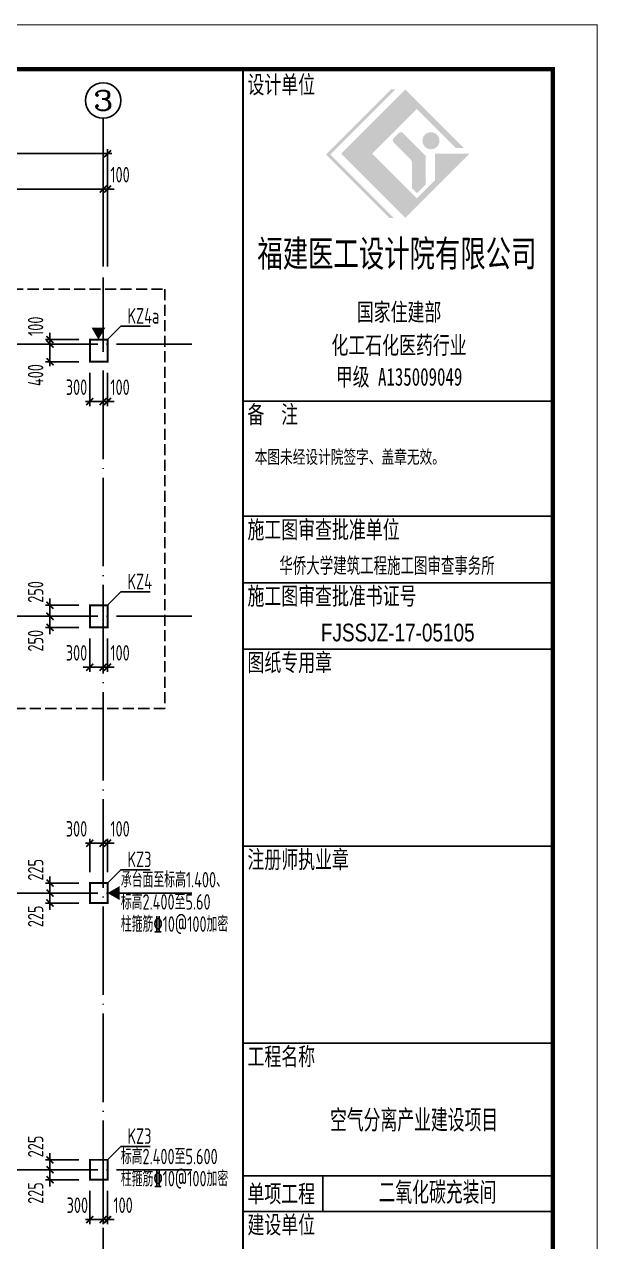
# Model space of a CAD drawing. Extents: x 287149 to 898857, y 100802 to 160212.
# Drawn here: x 628308 to 641257, y 115339 to 142832 of the extents above; entities that cross this region are included whole.
import ezdxf
from ezdxf.enums import TextEntityAlignment as Align

# ---------------------------------------------------------------- set-up
doc = ezdxf.new("R2010")
doc.units = 0
doc.header["$LTSCALE"] = 1000
doc.linetypes.add('DASH', pattern=[0.35, 0.25, -0.1])
doc.linetypes.add('DOTE', pattern=[2.42, 2, -0.2, 0.02, -0.2])
doc.layers.get('0').update_dxf_attribs({"linetype": 'CONTINUOUS'})
doc.layers.get('DEFPOINTS').update_dxf_attribs({"linetype": 'CONTINUOUS'})
for name, color, linetype in [('AXIS', 8, 'DOTE'), ('AXIS_DIM', 3, 'CONTINUOUS'), ('AXIS_TEXT', 3, 'CONTINUOUS'), ('COLU', 7, 'CONTINUOUS'), ('DIM', 3, 'CONTINUOUS'), ('FRAME', 3, 'CONTINUOUS'), ('PUB_TEXT', 7, 'CONTINUOUS'), ('SJSM', 150, 'CONTINUOUS'), ('TEXT', 7, 'CONTINUOUS'), ('填充', 8, 'CONTINUOUS'), ('审图中心证书', 7, 'CONTINUOUS')]:
    doc.layers.add(name, color=color, linetype=linetype)
doc.styles.add('_AXIS', font='complex.shx', dxfattribs={"bigfont": 'gbcbig.shx'})
doc.styles.add('_HZTXT', font='tq__rshz.shx', dxfattribs={"width": 0.8, "bigfont": 'tq__hzdc.shx'})
doc.styles.add('COMPLEX', font='COMPLEX')
doc.styles.add('FRAME', font='simhei.ttf', dxfattribs={"width": 0.7})
doc.styles.add('TSSD_Dimension', font='tssdeng.shx', dxfattribs={"width": 0.7, "bigfont": 'hztxt.shx'})
doc.styles.add('TSSD_Rein', font='tssdeng.shx', dxfattribs={"width": 0.7, "bigfont": 'hztxt.shx'})
doc.styles.add('黑体', font='simhei.ttf', dxfattribs={"width": 0.7})
doc.dimstyles.new('TSSD_100_100', dxfattribs={"dimtxt": 350, "dimasz": 150, "dimexe": 100, "dimexo": 250, "dimgap": 150, "dimtad": 1, "dimdec": 0, "dimzin": 0, "dimdsep": 46, "dimtxsty": 'TSSD_Dimension', "dimblk": 'ARCHTICK', "dimcen": 0, "dimdle": 100, "dimclrd": 3, "dimclre": 3, "dimclrt": 7, "dimadec": 0, "dimazin": 0, "dimtfac": 1, "dimtdec": 0, "dimtix": 1, "dimtmove": 2, "dimatfit": 3, "dimfxl": 100, "dimtolj": 1, "dimtzin": 0, "dimarcsym": 0})

# ---------------------------------------------------------------- blocks, each defined once
blk = doc.blocks.new('A$C2F0C53E4')
at = {"layer": 'FRAME'}
h = blk.add_hatch(color=256, dxfattribs=at)
h.paths.add_polyline_path([(54328, 39098), (55337, 40107), (56218, 39226), (56398, 39226), (55075, 40549), (53625, 39098), (55075, 37648), (56525, 39098), (55749, 39098), (55749, 38502), (55337, 38090)], flags=0)
edge = h.paths.add_edge_path(flags=0)
edge.add_arc((55154, 38910), 69.1, 0, 45, ccw=False)
edge.add_line((55223, 38910), (55223, 38327))
edge.add_line((55223, 38327), (55340, 38210))
edge.add_line((55340, 38210), (55538, 38409))
edge.add_line((55538, 38409), (55538, 39020))
edge.add_arc((55469, 39020), 69.1, 360, 405)
edge.add_line((55518, 39069), (55024, 39562))
edge.add_arc((54976, 39513), 69.1, 45, 135)
edge.add_line((54927, 39562), (54812, 39447))
edge.add_arc((54861, 39399), 69.1, 135, 225)
edge.add_line((54812, 39350), (55203, 38959))
edge = h.paths.add_edge_path(flags=0)
edge.add_arc((55655, 39391), 192, 0, 180)
edge.add_arc((55655, 39391), 192, 180, 360)
h.paths.add_polyline_path([(54716, 37648), (54814, 37648), (53382, 39080), (54851, 40549), (54754, 40549), (53285, 39080)], flags=0)
for p, q in [((58410, 33510), (51410, 33510)), ((58410, 30910), (51410, 30910)), ((58410, 29410), (51410, 29410)), ((58410, 27910), (51410, 27910)), ((58410, 23460), (51410, 23460)), ((58410, 19010), (51410, 19010)), ((58410, 16010), (51410, 16010)), ((53210, 16010), (53210, 15210)), ((58410, 15210), (51410, 15210))]:
    blk.add_line(p, q, dxfattribs=at)
for points, const_width in [([(10, 42010), (10, 10), (59410, 10), (59410, 42010)], 20), ([(2510, 41010), (2510, 1010), (58410, 1010), (58410, 41010)], 100)]:
    blk.add_lwpolyline(points, close=True, dxfattribs=dict(at, const_width=const_width))
at = {"layer": 'FRAME', "const_width": 50}
blk.add_lwpolyline([(51410, 41010), (51410, 1010)], dxfattribs=at)
at = {"layer": 'FRAME'}
for s, insert, char_height, width, attachment_point, style in [('设计单位', (51510, 40860), 400, 2368.14, 1, 'FRAME'), ('福建医工设计院有限公司', (54885, 36811), 600, 9859.32, 5, 'FRAME'), ('国家住建部', (54934, 35501), 400, 2944.75, 5, 'FRAME'), ('化工石化医药行业', (54934, 34752), 400, 4781.36, 5, 'FRAME'), ('甲级 A135009049', (54934, 34038), 400, 4439.66, 5, 'FRAME'), ('备  注', (51510, 33410), 400, 1758.31, 1, 'FRAME'), ('本图未经设计院签字、盖章无效。', (51673, 32067), 300, 6524.24, 7, '黑体'), ('施工图审查批准单位', (51510, 30810), 400, 5412.54, 1, 'FRAME'), ('施工图审查批准书证号', (51510, 29310), 400, 6008.14, 1, 'FRAME'), ('图纸专用章', (51510, 27810), 400, 2928.14, 1, 'FRAME'), ('注册师执业章', (51510, 23360), 400, 3554.58, 1, 'FRAME'), ('工程名称', (51510, 18910), 400, 2368.14, 1, 'FRAME'), ('单项工程', (51510, 15810), 400, 2349.15, 1, 'FRAME'), ('建设单位', (51510, 15110), 400, 2375.25, 1, 'FRAME')]:
    blk.add_mtext(s, dxfattribs=dict(at, insert=insert, char_height=char_height, width=width, attachment_point=attachment_point, style=style))
at = {"layer": 'PUB_TEXT', "style": '_HZTXT', "width": 0.8}
blk.add_text('空气分离产业建设项目', height=500, dxfattribs=at).set_placement((53374, 17013))
at = {"layer": '审图中心证书', "style": '_HZTXT', "width": 0.8}
for s, p in [('华侨大学建筑工程施工图审查事务所', (52231, 29584)), ('FJSSJZ-17-05105', (53169, 28084))]:
    blk.add_text(s, height=400, dxfattribs=at).set_placement(p)
blk = doc.blocks.new('_ARCHTICK')
at = {"color": 0}
blk.add_lwpolyline([(-0.53033, -0.53033, 0.25, 0.25, 0), (0.53033, 0.53033, 0.5, 0.5, 0)], format="xyseb", dxfattribs=at)
blk = doc.blocks.new('*D94')
at = {"layer": 'AXIS_DIM', "color": 3, "lineweight": -2}
for p, q in [((625186.971394, 137361.708046), (625186.971394, 139211.631469)), ((630086.971394, 137361.708046), (630086.971394, 139211.631469)), ((625086.971394, 139111.631469), (630186.971394, 139111.631469))]:
    blk.add_line(p, q, dxfattribs=at)
at = {"layer": 'DEFPOINTS', "color": 0}
for p in [(630086.971394, 139111.631469), (625186.971394, 137111.708046), (630086.971394, 137111.708046)]:
    blk.add_point(p, dxfattribs=at)
at = {"layer": 'AXIS_DIM', "color": 3, "lineweight": -2, "xscale": 150, "yscale": 150, "zscale": 150, "rotation": 180}
blk.add_blockref('_ARCHTICK', (625186.971394, 139111.631469), dxfattribs=at)
at = {"layer": 'AXIS_DIM', "color": 3, "lineweight": -2, "xscale": 150, "yscale": 150, "zscale": 150}
blk.add_blockref('_ARCHTICK', (630086.971394, 139111.631469), dxfattribs=at)
at = {"layer": 'AXIS_DIM', "color": 7, "insert": (627636.971394, 139436.631469), "char_height": 350, "attachment_point": 5, "style": 'TSSD_Dimension'}
blk.add_mtext('\\A1;4900', dxfattribs=at)
blk = doc.blocks.new('*D98')
at = {"layer": 'AXIS_DIM', "color": 3, "lineweight": -2}
for p, q in [((620186.971394, 137361.708046), (620186.971394, 140011.631469)), ((630186.971394, 137361.708046), (630186.971394, 140011.631469)), ((620086.971394, 139911.631469), (630286.971394, 139911.631469))]:
    blk.add_line(p, q, dxfattribs=at)
at = {"layer": 'DEFPOINTS', "color": 0}
for p in [(630186.971394, 139911.631469), (620186.971394, 137111.708046), (630186.971394, 137111.708046)]:
    blk.add_point(p, dxfattribs=at)
at = {"layer": 'AXIS_DIM', "color": 3, "lineweight": -2, "xscale": 150, "yscale": 150, "zscale": 150, "rotation": 180}
blk.add_blockref('_ARCHTICK', (620186.971394, 139911.631469), dxfattribs=at)
at = {"layer": 'AXIS_DIM', "color": 3, "lineweight": -2, "xscale": 150, "yscale": 150, "zscale": 150}
blk.add_blockref('_ARCHTICK', (630186.971394, 139911.631469), dxfattribs=at)
at = {"layer": 'AXIS_DIM', "color": 7, "insert": (625186.971394, 140236.631469), "char_height": 350, "attachment_point": 5, "style": 'TSSD_Dimension'}
blk.add_mtext('\\A1;10000', dxfattribs=at)
blk = doc.blocks.new('*D102')
at = {"layer": 'AXIS_DIM', "color": 3, "lineweight": -2}
for p, q in [((630086.971394, 137361.708046), (630086.971394, 139211.631469)), ((630186.971394, 137361.708046), (630186.971394, 139211.631469)), ((630086.971394, 139111.631469), (629936.971394, 139111.631469)), ((630086.971394, 139111.631469), (630186.971394, 139111.631469)), ((630186.971394, 139111.631469), (630336.971394, 139111.631469))]:
    blk.add_line(p, q, dxfattribs=at)
at = {"layer": 'DEFPOINTS', "color": 0}
for p in [(630186.971394, 139111.631469), (630086.971394, 137111.708046), (630186.971394, 137111.708046)]:
    blk.add_point(p, dxfattribs=at)
at = {"layer": 'AXIS_DIM', "color": 3, "lineweight": -2, "xscale": 150, "yscale": 150, "zscale": 150}
blk.add_blockref('_ARCHTICK', (630086.971394, 139111.631469), dxfattribs=at)
at = {"layer": 'AXIS_DIM', "color": 3, "lineweight": -2, "xscale": 150, "yscale": 150, "zscale": 150, "rotation": 180}
blk.add_blockref('_ARCHTICK', (630186.971394, 139111.631469), dxfattribs=at)
at = {"layer": 'AXIS_DIM', "color": 7, "insert": (630469.214984, 139436.631469), "char_height": 350, "attachment_point": 5, "style": 'TSSD_Dimension'}
blk.add_mtext('\\A1;100', dxfattribs=at)
blk = doc.blocks.new('_AXISO')
blk.add_circle((0, 0), 0.5)
at = {"layer": 'AXIS_TEXT', "style": 'COMPLEX', "width": 1.041667}
blk.add_attdef('A', text='', height=0.56, dxfattribs=at).set_placement((-0.25, -0.28), (0.25, -0.28), align=Align.FIT)
blk = doc.blocks.new('*D130')
at = {"layer": 'DEFPOINTS', "color": 0}
for p in [(629786.971394, 116736.708141), (630086.971394, 116736.708141), (630086.971394, 115836.708141)]:
    blk.add_point(p, dxfattribs=at)
at = {"layer": 'DIM', "color": 3, "lineweight": -2}
for p, q in [((629786.971394, 116486.708141), (629786.971394, 115736.708141)), ((630086.971394, 116486.708141), (630086.971394, 115736.708141)), ((629686.971394, 115836.708141), (630186.971394, 115836.708141))]:
    blk.add_line(p, q, dxfattribs=at)
at = {"layer": 'DIM', "color": 3, "lineweight": -2, "xscale": 150, "yscale": 150, "zscale": 150, "rotation": 180}
blk.add_blockref('_ARCHTICK', (629786.971394, 115836.708141), dxfattribs=at)
at = {"layer": 'DIM', "color": 3, "lineweight": -2, "xscale": 150, "yscale": 150, "zscale": 150}
blk.add_blockref('_ARCHTICK', (630086.971394, 115836.708141), dxfattribs=at)
at = {"layer": 'DIM', "color": 7, "insert": (629504.727804, 116161.708141), "char_height": 350, "attachment_point": 5, "style": 'TSSD_Dimension'}
blk.add_mtext('\\A1;300', dxfattribs=at)
blk = doc.blocks.new('*D131')
at = {"layer": 'DEFPOINTS', "color": 0}
for p in [(630086.971394, 116736.708141), (630186.971394, 116736.708141), (630186.971394, 115836.708141)]:
    blk.add_point(p, dxfattribs=at)
at = {"layer": 'DIM', "color": 3, "lineweight": -2}
for p, q in [((630086.971394, 116486.708141), (630086.971394, 115736.708141)), ((630186.971394, 116486.708141), (630186.971394, 115736.708141)), ((630086.971394, 115836.708141), (629936.971394, 115836.708141)), ((630086.971394, 115836.708141), (630186.971394, 115836.708141)), ((630186.971394, 115836.708141), (630336.971394, 115836.708141))]:
    blk.add_line(p, q, dxfattribs=at)
at = {"layer": 'DIM', "color": 3, "lineweight": -2, "xscale": 150, "yscale": 150, "zscale": 150}
blk.add_blockref('_ARCHTICK', (630086.971394, 115836.708141), dxfattribs=at)
at = {"layer": 'DIM', "color": 3, "lineweight": -2, "xscale": 150, "yscale": 150, "zscale": 150, "rotation": 180}
blk.add_blockref('_ARCHTICK', (630186.971394, 115836.708141), dxfattribs=at)
at = {"layer": 'DIM', "color": 7, "insert": (630538.061138, 116161.708141), "char_height": 350, "attachment_point": 5, "style": 'TSSD_Dimension'}
blk.add_mtext('\\A1;100', dxfattribs=at)
blk = doc.blocks.new('*D132')
at = {"layer": 'DEFPOINTS', "color": 0}
for p in [(628886.971394, 116961.708046), (629786.971394, 116961.708046), (629786.971394, 116736.708141)]:
    blk.add_point(p, dxfattribs=at)
at = {"layer": 'DIM', "color": 3, "lineweight": -2}
for p, q in [((629536.971394, 116961.708046), (628786.971394, 116961.708046)), ((628886.971394, 116961.708046), (628886.971394, 117111.708046)), ((628886.971394, 116736.708141), (628886.971394, 116961.708046)), ((629536.971394, 116736.708141), (628786.971394, 116736.708141)), ((628886.971394, 116736.708141), (628886.971394, 116586.708141))]:
    blk.add_line(p, q, dxfattribs=at)
at = {"layer": 'DIM', "color": 3, "lineweight": -2, "xscale": 150, "yscale": 150, "zscale": 150}
for p, rotation in [((628886.971394, 116961.708046), 270), ((628886.971394, 116736.708141), 90)]:
    blk.add_blockref('_ARCHTICK', p, dxfattribs=dict(at, rotation=rotation))
at = {"layer": 'DIM', "color": 7, "insert": (628561.971394, 116435.618398), "char_height": 350, "attachment_point": 5, "rotation": 90, "style": 'TSSD_Dimension'}
blk.add_mtext('\\A1;225', dxfattribs=at)
blk = doc.blocks.new('*D133')
at = {"layer": 'DEFPOINTS', "color": 0}
for p in [(628886.971394, 117186.70795), (629786.971394, 117186.70795), (629786.971394, 116961.708046)]:
    blk.add_point(p, dxfattribs=at)
at = {"layer": 'DIM', "color": 3, "lineweight": -2}
for p, q in [((629536.971394, 117186.70795), (628786.971394, 117186.70795)), ((628886.971394, 117186.70795), (628886.971394, 117336.70795)), ((628886.971394, 116961.708046), (628886.971394, 117186.70795)), ((629536.971394, 116961.708046), (628786.971394, 116961.708046)), ((628886.971394, 116961.708046), (628886.971394, 116811.708046))]:
    blk.add_line(p, q, dxfattribs=at)
at = {"layer": 'DIM', "color": 3, "lineweight": -2, "xscale": 150, "yscale": 150, "zscale": 150}
for p, rotation in [((628886.971394, 117186.70795), 270), ((628886.971394, 116961.708046), 90)]:
    blk.add_blockref('_ARCHTICK', p, dxfattribs=dict(at, rotation=rotation))
at = {"layer": 'DIM', "color": 7, "insert": (628561.971394, 117487.797694), "char_height": 350, "attachment_point": 5, "rotation": 90, "style": 'TSSD_Dimension'}
blk.add_mtext('\\A1;225', dxfattribs=at)
blk = doc.blocks.new('*D142')
at = {"layer": 'DEFPOINTS', "color": 0}
for p in [(630086.971394, 124336.70795), (629786.971394, 123436.70795), (630086.971394, 123436.70795)]:
    blk.add_point(p, dxfattribs=at)
at = {"layer": 'DIM', "color": 3, "lineweight": -2}
for p, q in [((629686.971394, 124336.70795), (630186.971394, 124336.70795)), ((629786.971394, 123686.70795), (629786.971394, 124436.70795)), ((630086.971394, 123686.70795), (630086.971394, 124436.70795))]:
    blk.add_line(p, q, dxfattribs=at)
at = {"layer": 'DIM', "color": 3, "lineweight": -2, "xscale": 150, "yscale": 150, "zscale": 150, "rotation": 180}
blk.add_blockref('_ARCHTICK', (629786.971394, 124336.70795), dxfattribs=at)
at = {"layer": 'DIM', "color": 3, "lineweight": -2, "xscale": 150, "yscale": 150, "zscale": 150}
blk.add_blockref('_ARCHTICK', (630086.971394, 124336.70795), dxfattribs=at)
at = {"layer": 'DIM', "color": 7, "insert": (629485.88165, 124661.70795), "char_height": 350, "attachment_point": 5, "style": 'TSSD_Dimension'}
blk.add_mtext('\\A1;300', dxfattribs=at)
blk = doc.blocks.new('*D143')
at = {"layer": 'DEFPOINTS', "color": 0}
for p in [(630186.971394, 124336.70795), (630086.971394, 123436.70795), (630186.971394, 123436.70795)]:
    blk.add_point(p, dxfattribs=at)
at = {"layer": 'DIM', "color": 3, "lineweight": -2}
for p, q in [((630086.971394, 124336.70795), (629936.971394, 124336.70795)), ((630086.971394, 123686.70795), (630086.971394, 124436.70795)), ((630086.971394, 124336.70795), (630186.971394, 124336.70795)), ((630186.971394, 123686.70795), (630186.971394, 124436.70795)), ((630186.971394, 124336.70795), (630336.971394, 124336.70795))]:
    blk.add_line(p, q, dxfattribs=at)
at = {"layer": 'DIM', "color": 3, "lineweight": -2, "xscale": 150, "yscale": 150, "zscale": 150}
blk.add_blockref('_ARCHTICK', (630086.971394, 124336.70795), dxfattribs=at)
at = {"layer": 'DIM', "color": 3, "lineweight": -2, "xscale": 150, "yscale": 150, "zscale": 150, "rotation": 180}
blk.add_blockref('_ARCHTICK', (630186.971394, 124336.70795), dxfattribs=at)
at = {"layer": 'DIM', "color": 7, "insert": (630469.214984, 124661.70795), "char_height": 350, "attachment_point": 5, "style": 'TSSD_Dimension'}
blk.add_mtext('\\A1;100', dxfattribs=at)
blk = doc.blocks.new('*D144')
at = {"layer": 'DEFPOINTS', "color": 0}
for p in [(628886.971394, 123211.708046), (629786.971394, 123211.708046), (629786.971394, 122986.708141)]:
    blk.add_point(p, dxfattribs=at)
at = {"layer": 'DIM', "color": 3, "lineweight": -2}
for p, q in [((629536.971394, 123211.708046), (628786.971394, 123211.708046)), ((628886.971394, 123211.708046), (628886.971394, 123361.708046)), ((628886.971394, 122986.708141), (628886.971394, 123211.708046)), ((629536.971394, 122986.708141), (628786.971394, 122986.708141)), ((628886.971394, 122986.708141), (628886.971394, 122836.708141))]:
    blk.add_line(p, q, dxfattribs=at)
at = {"layer": 'DIM', "color": 3, "lineweight": -2, "xscale": 150, "yscale": 150, "zscale": 150}
for p, rotation in [((628886.971394, 123211.708046), 270), ((628886.971394, 122986.708141), 90)]:
    blk.add_blockref('_ARCHTICK', p, dxfattribs=dict(at, rotation=rotation))
at = {"layer": 'DIM', "color": 7, "insert": (628561.971394, 122685.618398), "char_height": 350, "attachment_point": 5, "rotation": 90, "style": 'TSSD_Dimension'}
blk.add_mtext('\\A1;225', dxfattribs=at)
blk = doc.blocks.new('*D145')
at = {"layer": 'DEFPOINTS', "color": 0}
for p in [(628886.971394, 123436.70795), (629786.971394, 123436.70795), (629786.971394, 123211.708046)]:
    blk.add_point(p, dxfattribs=at)
at = {"layer": 'DIM', "color": 3, "lineweight": -2}
for p, q in [((628886.971394, 123436.70795), (628886.971394, 123586.70795)), ((629536.971394, 123436.70795), (628786.971394, 123436.70795)), ((629536.971394, 123211.708046), (628786.971394, 123211.708046)), ((628886.971394, 123211.708046), (628886.971394, 123436.70795)), ((628886.971394, 123211.708046), (628886.971394, 123061.708046))]:
    blk.add_line(p, q, dxfattribs=at)
at = {"layer": 'DIM', "color": 3, "lineweight": -2, "xscale": 150, "yscale": 150, "zscale": 150}
for p, rotation in [((628886.971394, 123436.70795), 270), ((628886.971394, 123211.708046), 90)]:
    blk.add_blockref('_ARCHTICK', p, dxfattribs=dict(at, rotation=rotation))
at = {"layer": 'DIM', "color": 7, "insert": (628561.971394, 123737.797694), "char_height": 350, "attachment_point": 5, "rotation": 90, "style": 'TSSD_Dimension'}
blk.add_mtext('\\A1;225', dxfattribs=at)
blk = doc.blocks.new('*D154')
at = {"layer": 'DEFPOINTS', "color": 0}
for p in [(629786.971394, 129211.708141), (630086.971394, 129211.708141), (630086.971394, 128311.708141)]:
    blk.add_point(p, dxfattribs=at)
at = {"layer": 'DIM', "color": 3, "lineweight": -2}
for p, q in [((629786.971394, 128961.708141), (629786.971394, 128211.708141)), ((630086.971394, 128961.708141), (630086.971394, 128211.708141)), ((629786.971394, 128311.708141), (629636.971394, 128311.708141)), ((629786.971394, 128311.708141), (630086.971394, 128311.708141)), ((630086.971394, 128311.708141), (630236.971394, 128311.708141))]:
    blk.add_line(p, q, dxfattribs=at)
at = {"layer": 'DIM', "color": 3, "lineweight": -2, "xscale": 150, "yscale": 150, "zscale": 150}
blk.add_blockref('_ARCHTICK', (629786.971394, 128311.708141), dxfattribs=at)
at = {"layer": 'DIM', "color": 3, "lineweight": -2, "xscale": 150, "yscale": 150, "zscale": 150, "rotation": 180}
blk.add_blockref('_ARCHTICK', (630086.971394, 128311.708141), dxfattribs=at)
at = {"layer": 'DIM', "color": 7, "insert": (629485.88165, 128636.708141), "char_height": 350, "attachment_point": 5, "style": 'TSSD_Dimension'}
blk.add_mtext('\\A1;300', dxfattribs=at)
blk = doc.blocks.new('*D155')
at = {"layer": 'DEFPOINTS', "color": 0}
for p in [(630086.971394, 129211.708141), (630186.971394, 129211.708141), (630186.971394, 128311.708141)]:
    blk.add_point(p, dxfattribs=at)
at = {"layer": 'DIM', "color": 3, "lineweight": -2}
for p, q in [((630086.971394, 128961.708141), (630086.971394, 128211.708141)), ((630186.971394, 128961.708141), (630186.971394, 128211.708141)), ((630086.971394, 128311.708141), (629936.971394, 128311.708141)), ((630086.971394, 128311.708141), (630186.971394, 128311.708141)), ((630186.971394, 128311.708141), (630336.971394, 128311.708141))]:
    blk.add_line(p, q, dxfattribs=at)
at = {"layer": 'DIM', "color": 3, "lineweight": -2, "xscale": 150, "yscale": 150, "zscale": 150}
blk.add_blockref('_ARCHTICK', (630086.971394, 128311.708141), dxfattribs=at)
at = {"layer": 'DIM', "color": 3, "lineweight": -2, "xscale": 150, "yscale": 150, "zscale": 150, "rotation": 180}
blk.add_blockref('_ARCHTICK', (630186.971394, 128311.708141), dxfattribs=at)
at = {"layer": 'DIM', "color": 7, "insert": (630469.214984, 128636.708141), "char_height": 350, "attachment_point": 5, "style": 'TSSD_Dimension'}
blk.add_mtext('\\A1;100', dxfattribs=at)
blk = doc.blocks.new('*D156')
at = {"layer": 'DEFPOINTS', "color": 0}
for p in [(628886.971394, 129461.708046), (629786.971394, 129461.708046), (629786.971394, 129211.708141)]:
    blk.add_point(p, dxfattribs=at)
at = {"layer": 'DIM', "color": 3, "lineweight": -2}
for p, q in [((628886.971394, 129461.708046), (628886.971394, 129611.708046)), ((629536.971394, 129461.708046), (628786.971394, 129461.708046)), ((628886.971394, 129211.708141), (628886.971394, 129461.708046)), ((629536.971394, 129211.708141), (628786.971394, 129211.708141)), ((628886.971394, 129211.708141), (628886.971394, 129061.708141))]:
    blk.add_line(p, q, dxfattribs=at)
at = {"layer": 'DIM', "color": 3, "lineweight": -2, "xscale": 150, "yscale": 150, "zscale": 150}
for p, rotation in [((628886.971394, 129461.708046), 270), ((628886.971394, 129211.708141), 90)]:
    blk.add_blockref('_ARCHTICK', p, dxfattribs=dict(at, rotation=rotation))
at = {"layer": 'DIM', "color": 7, "insert": (628561.971394, 128910.618398), "char_height": 350, "attachment_point": 5, "rotation": 90, "style": 'TSSD_Dimension'}
blk.add_mtext('\\A1;250', dxfattribs=at)
blk = doc.blocks.new('*D157')
at = {"layer": 'DEFPOINTS', "color": 0}
for p in [(628886.971394, 129711.70795), (629786.971394, 129711.70795), (629786.971394, 129461.708046)]:
    blk.add_point(p, dxfattribs=at)
at = {"layer": 'DIM', "color": 3, "lineweight": -2}
for p, q in [((628886.971394, 129711.70795), (628886.971394, 129861.70795)), ((629536.971394, 129711.70795), (628786.971394, 129711.70795)), ((628886.971394, 129461.708046), (628886.971394, 129711.70795)), ((629536.971394, 129461.708046), (628786.971394, 129461.708046)), ((628886.971394, 129461.708046), (628886.971394, 129311.708046))]:
    blk.add_line(p, q, dxfattribs=at)
at = {"layer": 'DIM', "color": 3, "lineweight": -2, "xscale": 150, "yscale": 150, "zscale": 150}
for p, rotation in [((628886.971394, 129711.70795), 270), ((628886.971394, 129461.708046), 90)]:
    blk.add_blockref('_ARCHTICK', p, dxfattribs=dict(at, rotation=rotation))
at = {"layer": 'DIM', "color": 7, "insert": (628561.971394, 130012.797694), "char_height": 350, "attachment_point": 5, "rotation": 90, "style": 'TSSD_Dimension'}
blk.add_mtext('\\A1;250', dxfattribs=at)
blk = doc.blocks.new('*D166')
at = {"layer": 'DEFPOINTS', "color": 0}
for p in [(629786.971394, 135211.708141), (630086.971394, 135211.708141), (630086.971394, 134311.708141)]:
    blk.add_point(p, dxfattribs=at)
at = {"layer": 'DIM', "color": 3, "lineweight": -2}
for p, q in [((629786.971394, 134961.708141), (629786.971394, 134211.708141)), ((630086.971394, 134961.708141), (630086.971394, 134211.708141)), ((629686.971394, 134311.708141), (630186.971394, 134311.708141))]:
    blk.add_line(p, q, dxfattribs=at)
at = {"layer": 'DIM', "color": 3, "lineweight": -2, "xscale": 150, "yscale": 150, "zscale": 150, "rotation": 180}
blk.add_blockref('_ARCHTICK', (629786.971394, 134311.708141), dxfattribs=at)
at = {"layer": 'DIM', "color": 3, "lineweight": -2, "xscale": 150, "yscale": 150, "zscale": 150}
blk.add_blockref('_ARCHTICK', (630086.971394, 134311.708141), dxfattribs=at)
at = {"layer": 'DIM', "color": 7, "insert": (629485.88165, 134636.708141), "char_height": 350, "attachment_point": 5, "style": 'TSSD_Dimension'}
blk.add_mtext('\\A1;300', dxfattribs=at)
blk = doc.blocks.new('*D167')
at = {"layer": 'DEFPOINTS', "color": 0}
for p in [(630086.971394, 135211.708141), (630186.971394, 135211.708141), (630186.971394, 134311.708141)]:
    blk.add_point(p, dxfattribs=at)
at = {"layer": 'DIM', "color": 3, "lineweight": -2}
for p, q in [((630086.971394, 134961.708141), (630086.971394, 134211.708141)), ((630186.971394, 134961.708141), (630186.971394, 134211.708141)), ((630086.971394, 134311.708141), (629936.971394, 134311.708141)), ((630086.971394, 134311.708141), (630186.971394, 134311.708141)), ((630186.971394, 134311.708141), (630336.971394, 134311.708141))]:
    blk.add_line(p, q, dxfattribs=at)
at = {"layer": 'DIM', "color": 3, "lineweight": -2, "xscale": 150, "yscale": 150, "zscale": 150}
blk.add_blockref('_ARCHTICK', (630086.971394, 134311.708141), dxfattribs=at)
at = {"layer": 'DIM', "color": 3, "lineweight": -2, "xscale": 150, "yscale": 150, "zscale": 150, "rotation": 180}
blk.add_blockref('_ARCHTICK', (630186.971394, 134311.708141), dxfattribs=at)
at = {"layer": 'DIM', "color": 7, "insert": (630469.214984, 134636.708141), "char_height": 350, "attachment_point": 5, "style": 'TSSD_Dimension'}
blk.add_mtext('\\A1;100', dxfattribs=at)
blk = doc.blocks.new('*D168')
at = {"layer": 'DEFPOINTS', "color": 0}
for p in [(628886.971394, 135611.708046), (629786.971394, 135611.708046), (629786.971394, 135211.708141)]:
    blk.add_point(p, dxfattribs=at)
at = {"layer": 'DIM', "color": 3, "lineweight": -2}
for p, q in [((629536.971394, 135611.708046), (628786.971394, 135611.708046)), ((628886.971394, 135111.708141), (628886.971394, 135711.708046)), ((629536.971394, 135211.708141), (628786.971394, 135211.708141))]:
    blk.add_line(p, q, dxfattribs=at)
at = {"layer": 'DIM', "color": 3, "lineweight": -2, "xscale": 150, "yscale": 150, "zscale": 150}
for p, rotation in [((628886.971394, 135611.708046), 90), ((628886.971394, 135211.708141), 270)]:
    blk.add_blockref('_ARCHTICK', p, dxfattribs=dict(at, rotation=rotation))
at = {"layer": 'DIM', "color": 7, "insert": (628561.971394, 134910.618398), "char_height": 350, "attachment_point": 5, "rotation": 90, "style": 'TSSD_Dimension'}
blk.add_mtext('\\A1;400', dxfattribs=at)
blk = doc.blocks.new('*D169')
at = {"layer": 'DEFPOINTS', "color": 0}
for p in [(628886.971394, 135711.70795), (629786.971394, 135711.70795), (629786.971394, 135611.708046)]:
    blk.add_point(p, dxfattribs=at)
at = {"layer": 'DIM', "color": 3, "lineweight": -2}
for p, q in [((628886.971394, 135711.70795), (628886.971394, 135861.70795)), ((629536.971394, 135711.70795), (628786.971394, 135711.70795)), ((629536.971394, 135611.708046), (628786.971394, 135611.708046)), ((628886.971394, 135611.708046), (628886.971394, 135711.70795)), ((628886.971394, 135611.708046), (628886.971394, 135461.708046))]:
    blk.add_line(p, q, dxfattribs=at)
at = {"layer": 'DIM', "color": 3, "lineweight": -2, "xscale": 150, "yscale": 150, "zscale": 150}
for p, rotation in [((628886.971394, 135711.70795), 270), ((628886.971394, 135611.708046), 90)]:
    blk.add_blockref('_ARCHTICK', p, dxfattribs=dict(at, rotation=rotation))
at = {"layer": 'DIM', "color": 7, "insert": (628561.971394, 136012.797694), "char_height": 350, "attachment_point": 5, "rotation": 90, "style": 'TSSD_Dimension'}
blk.add_mtext('\\A1;100', dxfattribs=at)

msp = doc.modelspace()

# ---------------------------------------------------------------- hatches: boundary and pattern name
at = {"layer": 'SJSM', "linetype": 'Continuous'}
for points in [[(630138.156, 135983.212), (629824.649, 135983.212), (629981.403, 135711.708)], [(630458.476, 123054.955), (630458.476, 123368.461), (630186.971, 123211.708)]]:
    msp.add_hatch(color=1, dxfattribs=at).paths.add_polyline_path(points)

# ---------------------------------------------------------------- linework, layer by layer
at = {"layer": 'AXIS'}
for p, q in [((630086.971, 108811.708), (630086.971, 137111.708)), ((618286.971, 135611.708), (632086.971, 135611.708)), ((618286.971, 129461.708), (632086.971, 129461.708)), ((618286.971, 123211.708), (632086.971, 123211.708)), ((618286.971, 116961.708), (632086.971, 116961.708))]:
    msp.add_line(p, q, dxfattribs=at)
at = {"layer": 'AXIS_TEXT'}
msp.add_line((630086.971, 137361.708), (630086.971, 140711.631), dxfattribs=at)
at = {"layer": 'COLU', "ltscale": 0.01, "const_width": 45}
for points in [[(630186.971, 135211.708), (630186.971, 135711.708), (629786.971, 135711.708), (629786.971, 135211.708)], [(630186.971, 129211.708), (630186.971, 129711.708), (629786.971, 129711.708), (629786.971, 129211.708)], [(630186.971, 122986.708), (630186.971, 123436.708), (629786.971, 123436.708), (629786.971, 122986.708)], [(630186.971, 116736.708), (630186.971, 117186.708), (629786.971, 117186.708), (629786.971, 116736.708)]]:
    msp.add_lwpolyline(points, close=True, dxfattribs=at)
at = {"layer": 'SJSM', "color": 1, "linetype": 'Continuous', "const_width": 0.5}
for points in [[(629824.649, 135983.212), (630138.156, 135983.212), (629981.403, 135711.708)], [(630458.476, 123368.461), (630458.476, 123054.955), (630186.971, 123211.708)]]:
    msp.add_lwpolyline(points, close=True, dxfattribs=at)
at = {"layer": 'TEXT', "linetype": 'DASH'}
msp.add_lwpolyline([(626720.962, 127379.312), (626720.962, 121681.821), (618581.365, 121681.821), (618581.365, 136848.737), (631481.024, 136848.737), (631481.024, 127379.312), (626720.962, 127379.312)], close=True, dxfattribs=at)
at = {"layer": 'TEXT'}
for points in [[(630186.971, 135711.708), (630486.971, 136012.129), (631151.836, 136012.129)], [(630186.971, 129711.708), (630486.971, 130012.129), (631151.836, 130012.129)], [(630186.971, 123436.708), (630486.971, 123737.129), (631151.836, 123737.129)], [(630186.971, 117186.708), (630486.971, 117487.129), (631151.836, 117487.129)]]:
    msp.add_lwpolyline(points, dxfattribs=at)

# ---------------------------------------------------------------- block references
at = {"layer": 'AXIS_TEXT'}
ref = msp.add_blockref('_AXISO', (630086.971, 141111.631), dxfattribs=dict(at, xscale=-800, yscale=800, zscale=800, rotation=180))
ref.add_attrib('A', '3', dxfattribs={"height": 452.548, "style": '_AXIS', "width": 1.5}).set_placement((629860.697, 140885.357), (630313.246, 140885.357), align=Align.FIT)
at = {"layer": '填充'}
msp.add_blockref('A$C2F0C53E4', (581836.971, 100811.708), dxfattribs=at)

# ---------------------------------------------------------------- texts
at = {"layer": 'PUB_TEXT', "style": '_HZTXT', "width": 0.8}
msp.add_text('二氧化碳充装间', height=500, dxfattribs=at).set_placement((636307.971, 116191.708))
at = {"layer": 'TEXT', "style": 'TSSD_Rein', "width": 0.7}
for s, p in [('KZ4a', (630637.135, 136072.129)), ('KZ4', (630637.135, 130072.129)), ('KZ3', (630637.135, 123797.129)), ('承台面至标高1.400、', (630486.971, 123337.129)), ('标高2.400至5.60', (630486.971, 122837.129)), ('柱箍筋%%13210@100加密', (630486.971, 122337.129)), ('KZ3', (630637.135, 117547.129)), ('标高2.400至5.600', (630486.971, 117087.129)), ('柱箍筋%%13210@100加密', (630486.971, 116587.129))]:
    msp.add_text(s, height=350, dxfattribs=at).set_placement(p)

# ---------------------------------------------------------------- dimensions: what is measured, and where the dimension line sits
at = {"layer": 'AXIS_DIM'}
for p1, p2, distance, picture, middle in [((620186.971, 137111.708), (630186.971, 137111.708), 2799.923, '*D98', (625186.971, 140236.631)), ((625186.971, 137111.708), (630086.971, 137111.708), 1999.923, '*D94', (627636.971, 139436.631))]:
    dim = msp.add_aligned_dim(p1=p1, p2=p2, distance=distance, dimstyle='TSSD_100_100', dxfattribs=at)
    dim.commit()
    dim.dimension.update_dxf_attribs({"geometry": picture, "text_midpoint": middle})
dim = msp.add_linear_dim(base=(630186.971, 139111.631), p1=(630086.971, 137111.708), p2=(630186.971, 137111.708), dimstyle='TSSD_100_100', dxfattribs=at)
dim.commit()
dim.dimension.update_dxf_attribs({"geometry": '*D102', "text_midpoint": (630469.215, 139436.631), "dimtype": 160})
at = {"layer": 'DIM'}
for base, p1, p2, picture, middle in [((628886.971, 135711.708), (629786.971, 135611.708), (629786.971, 135711.708), '*D169', (628561.971, 136012.798)), ((628886.971, 135611.708), (629786.971, 135211.708), (629786.971, 135611.708), '*D168', (628561.971, 134910.618)), ((628886.971, 129711.708), (629786.971, 129461.708), (629786.971, 129711.708), '*D157', (628561.971, 130012.798)), ((628886.971, 129461.708), (629786.971, 129211.708), (629786.971, 129461.708), '*D156', (628561.971, 128910.618)), ((628886.971, 123436.708), (629786.971, 123211.708), (629786.971, 123436.708), '*D145', (628561.971, 123737.798)), ((628886.971, 123211.708), (629786.971, 122986.708), (629786.971, 123211.708), '*D144', (628561.971, 122685.618)), ((628886.971, 117186.708), (629786.971, 116961.708), (629786.971, 117186.708), '*D133', (628561.971, 117487.798)), ((628886.971, 116961.708), (629786.971, 116736.708), (629786.971, 116961.708), '*D132', (628561.971, 116435.618))]:
    dim = msp.add_linear_dim(base=base, p1=p1, p2=p2, angle=90, dimstyle='TSSD_100_100', dxfattribs=at)
    dim.commit()
    dim.dimension.update_dxf_attribs({"geometry": picture, "text_midpoint": middle, "dimtype": 160})
for base, p1, p2, picture, middle in [((630086.971, 134311.708), (629786.971, 135211.708), (630086.971, 135211.708), '*D166', (629485.882, 134636.708)), ((630186.971, 134311.708), (630086.971, 135211.708), (630186.971, 135211.708), '*D167', (630469.215, 134636.708)), ((630086.971, 128311.708), (629786.971, 129211.708), (630086.971, 129211.708), '*D154', (629485.882, 128636.708)), ((630186.971, 128311.708), (630086.971, 129211.708), (630186.971, 129211.708), '*D155', (630469.215, 128636.708)), ((630086.971, 124336.708), (629786.971, 123436.708), (630086.971, 123436.708), '*D142', (629485.882, 124661.708)), ((630186.971, 124336.708), (630086.971, 123436.708), (630186.971, 123436.708), '*D143', (630469.215, 124661.708)), ((630086.971, 115836.708), (629786.971, 116736.708), (630086.971, 116736.708), '*D130', (629504.728, 116161.708)), ((630186.971, 115836.708), (630086.971, 116736.708), (630186.971, 116736.708), '*D131', (630538.061, 116161.708))]:
    dim = msp.add_linear_dim(base=base, p1=p1, p2=p2, dimstyle='TSSD_100_100', dxfattribs=at)
    dim.commit()
    dim.dimension.update_dxf_attribs({"geometry": picture, "text_midpoint": middle, "dimtype": 160})

doc.saveas('drawing.dxf')
